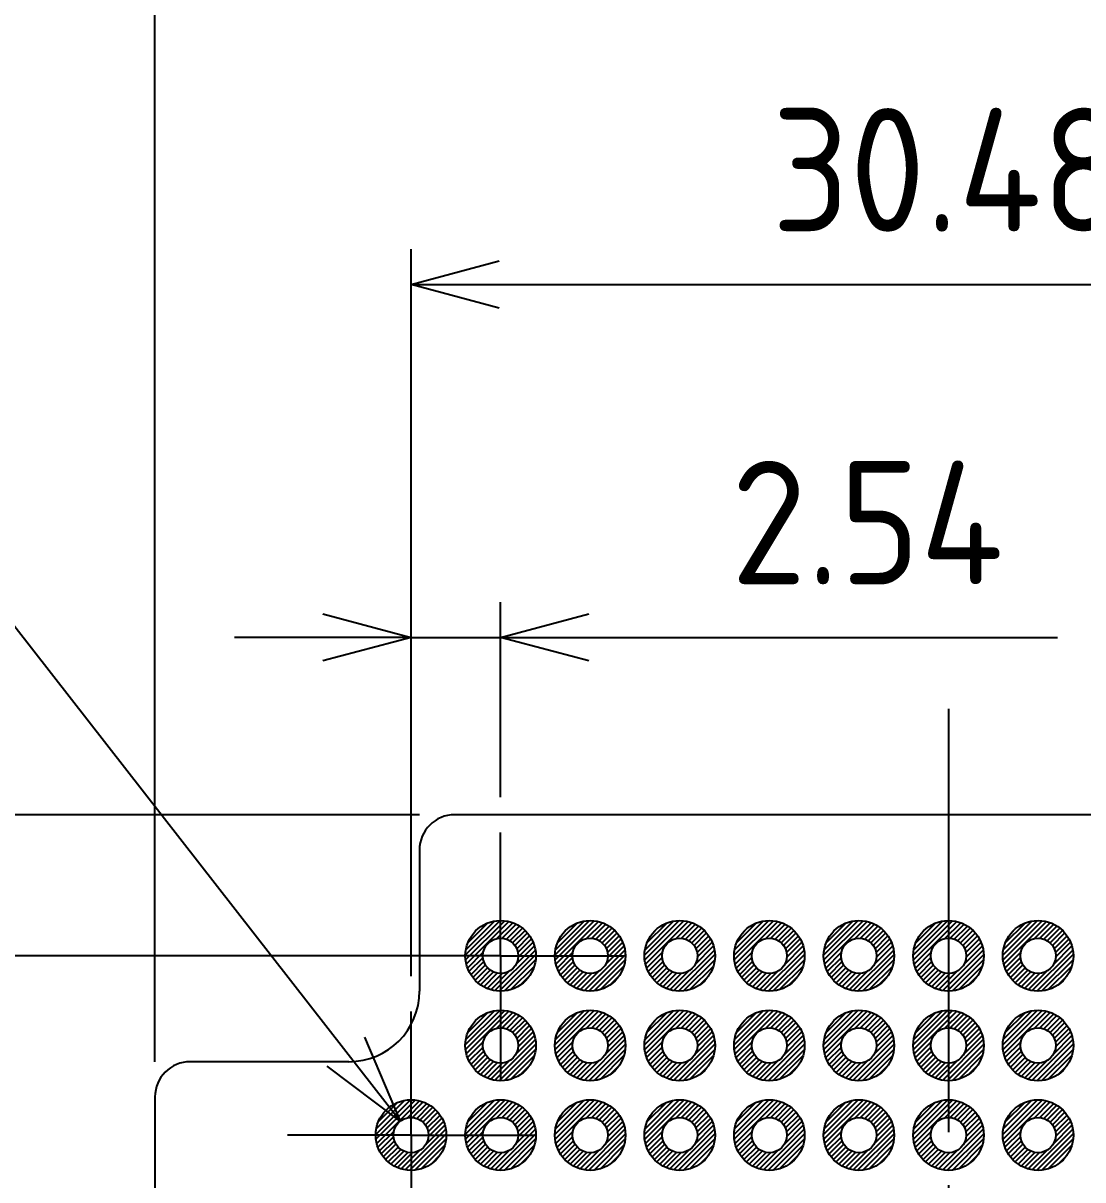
# Model space of a CAD drawing. Header units: millimetres. Extents: x 0 to 403, y 0 to 280.
# Drawn here: x 108.5 to 138.55, y 177.99 to 210.77 of the extents above; entities that cross this region are included whole.
import ezdxf

# ---------------------------------------------------------------- set-up
doc = ezdxf.new("R2010")
doc.units = ezdxf.units.MM
doc.linetypes.add('AM_ISO08W050', pattern=[18, 12, -1.5, 3, -1.5])
doc.linetypes.add('AM_ISO08W050x2', pattern=[9, 6, -0.75, 1.5, -0.75])
for name, color, linetype, lineweight in [('AM_5', 3, 'Continuous', 25), ('AM_7', 4, 'AM_ISO08W050', 25), ('AM_8', 1, 'Continuous', 25), ('はんだ', 8, 'Continuous', 25), ('基板', 3, 'Continuous', 25)]:
    doc.layers.add(name, color=color, linetype=linetype, lineweight=lineweight)
doc.styles.get("Standard").update_dxf_attribs({"font": 'ISOCP.SHX', "bigfont": 'EXTFONT.SHX'})
doc.dimstyles.new('AM_ISO$0', dxfattribs={"dimtxt": 3.5, "dimasz": 2.5, "dimexe": 1, "dimexo": 1, "dimgap": 1.5, "dimtad": 1, "dimdsep": 46, "dimtxsty": 'Standard', "dimblk": 'OPEN30', "dimcen": 0, "dimclrd": 3, "dimclre": 3, "dimclrt": 2, "dimadec": 0, "dimazin": 2, "dimtp": 0.1, "dimtm": 0.1, "dimtfac": 0.71, "dimtmove": 0, "dimatfit": 3, "dimldrblk": 'OPEN30', "dimfxl": 0, "dimlwd": -1, "dimlwe": -1, "dimarcsym": 0})
doc.dimstyles.new('AM_ISO$3', dxfattribs={"dimtxt": 3.5, "dimasz": 2.5, "dimexe": 1, "dimexo": 1, "dimgap": 1.5, "dimtad": 1, "dimtoh": 1, "dimdsep": 46, "dimtxsty": 'Standard', "dimblk": 'OPEN30', "dimcen": 0, "dimclrd": 3, "dimclre": 3, "dimclrt": 2, "dimadec": 0, "dimazin": 2, "dimtp": 0.1, "dimtm": 0.1, "dimtfac": 0.71, "dimtofl": 0, "dimtmove": 0, "dimatfit": 0, "dimldrblk": 'OPEN30', "dimfxl": 0, "dimlwd": -1, "dimlwe": -1, "dimarcsym": 0})

# ---------------------------------------------------------------- blocks, each defined once
blk = doc.blocks.new('_Open30')
at = {"color": 0, "linetype": 'ByBlock', "lineweight": -2}
for p, q in [((-1, 0.268), (0, 0)), ((0, 0), (-1, -0.268)), ((0, 0), (-1, 0))]:
    blk.add_line(p, q, dxfattribs=at)
blk = doc.blocks.new('*D19')
at = {"layer": 'AM_5', "color": 3, "transparency": 16777216}
for p, q in [((119.501, 183.759), (119.501, 194.366)), ((122.041, 188.839), (122.041, 194.366)), ((117.001, 193.366), (114.501, 193.366)), ((119.501, 193.366), (122.041, 193.366)), ((124.541, 193.366), (137.83, 193.366))]:
    blk.add_line(p, q, dxfattribs=at)
at = {"layer": 'Defpoints', "color": 0, "transparency": 16777216}
for p in [(122.041, 193.366), (122.041, 187.839), (119.501, 182.759)]:
    blk.add_point(p, dxfattribs=at)
at = {"layer": 'AM_5', "color": 3, "transparency": 16777216, "xscale": 2.5, "yscale": 2.5, "zscale": 2.5}
blk.add_blockref('_Open30', (119.501, 193.366), dxfattribs=at)
at = {"layer": 'AM_5', "color": 3, "transparency": 16777216, "xscale": 2.5, "yscale": 2.5, "zscale": 2.5, "rotation": 180}
blk.add_blockref('_Open30', (122.041, 193.366), dxfattribs=at)
at = {"layer": 'AM_5', "color": 2, "transparency": 16777216, "insert": (132.436, 196.617), "char_height": 3.5, "attachment_point": 5}
blk.add_mtext('2.54', dxfattribs=at)
blk = doc.blocks.new('*D20')
at = {"layer": 'AM_5', "color": 3, "transparency": 16777216}
for p, q in [((119.501, 183.759), (119.501, 204.366)), ((149.981, 183.759), (149.981, 204.366)), ((122.001, 203.366), (147.481, 203.366))]:
    blk.add_line(p, q, dxfattribs=at)
at = {"layer": 'Defpoints', "color": 0, "transparency": 16777216}
for p in [(149.981, 203.366), (119.501, 182.759), (149.981, 182.759)]:
    blk.add_point(p, dxfattribs=at)
at = {"layer": 'AM_5', "color": 3, "transparency": 16777216, "xscale": 2.5, "yscale": 2.5, "zscale": 2.5, "rotation": 180}
blk.add_blockref('_Open30', (119.501, 203.366), dxfattribs=at)
at = {"layer": 'AM_5', "color": 3, "transparency": 16777216, "xscale": 2.5, "yscale": 2.5, "zscale": 2.5}
blk.add_blockref('_Open30', (149.981, 203.366), dxfattribs=at)
at = {"layer": 'AM_5', "color": 2, "transparency": 16777216, "insert": (134.741, 206.616), "char_height": 3.5, "attachment_point": 5}
blk.add_mtext('30.48', dxfattribs=at)
blk = doc.blocks.new('*D21')
at = {"layer": 'AM_5', "color": 3, "transparency": 16777216}
for p, q in [((112.241, 181.339), (112.241, 214.366)), ((157.241, 181.339), (157.241, 214.366)), ((114.741, 213.366), (154.741, 213.366))]:
    blk.add_line(p, q, dxfattribs=at)
at = {"layer": 'Defpoints', "color": 0, "transparency": 16777216}
for p in [(157.241, 213.366), (112.241, 180.339), (157.241, 180.339)]:
    blk.add_point(p, dxfattribs=at)
at = {"layer": 'AM_5', "color": 3, "transparency": 16777216, "xscale": 2.5, "yscale": 2.5, "zscale": 2.5, "rotation": 180}
blk.add_blockref('_Open30', (112.241, 213.366), dxfattribs=at)
at = {"layer": 'AM_5', "color": 3, "transparency": 16777216, "xscale": 2.5, "yscale": 2.5, "zscale": 2.5}
blk.add_blockref('_Open30', (157.241, 213.366), dxfattribs=at)
at = {"layer": 'AM_5', "color": 2, "transparency": 16777216, "insert": (134.741, 216.616), "char_height": 3.5, "attachment_point": 5}
blk.add_mtext('45', dxfattribs=at)
blk = doc.blocks.new('*D24')
at = {"layer": 'AM_5', "color": 3, "transparency": 16777216}
for p, q in [((121.041, 184.339), (93.001, 184.339)), ((94.001, 136.039), (94.001, 181.839)), ((115.001, 133.539), (93.001, 133.539))]:
    blk.add_line(p, q, dxfattribs=at)
at = {"layer": 'Defpoints', "color": 0, "transparency": 16777216}
for p in [(94.001, 184.339), (122.041, 184.339), (116.001, 133.539)]:
    blk.add_point(p, dxfattribs=at)
at = {"layer": 'AM_5', "color": 3, "transparency": 16777216, "xscale": 2.5, "yscale": 2.5, "zscale": 2.5}
for p, rotation in [((94.001, 184.339), 90), ((94.001, 133.539), 270)]:
    blk.add_blockref('_Open30', p, dxfattribs=dict(at, rotation=rotation))
at = {"layer": 'AM_5', "color": 2, "transparency": 16777216, "insert": (90.751, 158.939), "char_height": 3.5, "attachment_point": 5, "rotation": 90}
blk.add_mtext('50.8', dxfattribs=at)
blk = doc.blocks.new('*D25')
at = {"layer": 'AM_5', "color": 3, "transparency": 16777216}
for p, q in [((96.201, 190.839), (96.201, 193.339)), ((119.741, 188.339), (95.201, 188.339)), ((96.201, 188.339), (96.201, 184.339)), ((121.041, 184.339), (95.201, 184.339)), ((96.201, 181.839), (96.201, 179.339))]:
    blk.add_line(p, q, dxfattribs=at)
at = {"layer": 'Defpoints', "color": 0, "transparency": 16777216}
for p in [(120.741, 188.339), (96.201, 184.339), (122.041, 184.339)]:
    blk.add_point(p, dxfattribs=at)
at = {"layer": 'AM_5', "color": 3, "transparency": 16777216, "xscale": 2.5, "yscale": 2.5, "zscale": 2.5}
for p, rotation in [((96.201, 188.339), 270), ((96.201, 184.339), 90)]:
    blk.add_blockref('_Open30', p, dxfattribs=dict(at, rotation=rotation))
at = {"layer": 'AM_5', "color": 2, "transparency": 16777216, "insert": (92.951, 186.339), "char_height": 3.5, "attachment_point": 5, "rotation": 90}
blk.add_mtext('4', dxfattribs=at)
blk = doc.blocks.new('*D26')
at = {"layer": 'AM_5', "color": 3, "transparency": 16777216}
for p, q in [((119.741, 188.339), (83.001, 188.339)), ((84.001, 185.839), (84.001, 96.839)), ((119.741, 94.339), (83.001, 94.339))]:
    blk.add_line(p, q, dxfattribs=at)
at = {"layer": 'Defpoints', "color": 0, "transparency": 16777216}
for p in [(120.741, 188.339), (84.001, 94.339), (120.741, 94.339)]:
    blk.add_point(p, dxfattribs=at)
at = {"layer": 'AM_5', "color": 3, "transparency": 16777216, "xscale": 2.5, "yscale": 2.5, "zscale": 2.5}
for p, rotation in [((84.001, 188.339), 90), ((84.001, 94.339), 270)]:
    blk.add_blockref('_Open30', p, dxfattribs=dict(at, rotation=rotation))
at = {"layer": 'AM_5', "color": 2, "transparency": 16777216, "insert": (80.751, 141.339), "char_height": 3.5, "attachment_point": 5, "rotation": 90}
blk.add_mtext('94', dxfattribs=at)
blk = doc.blocks.new('*D36')
at = {"layer": 'AM_5', "color": 3, "transparency": 16777216}
for p, q in [((103.618, 199.619), (88.367, 199.619)), ((117.656, 181.625), (103.618, 199.619))]:
    blk.add_line(p, q, dxfattribs=at)
at = {"layer": 'Defpoints', "color": 0, "transparency": 16777216}
for p in [(119.194, 179.653), (119.809, 178.865)]:
    blk.add_point(p, dxfattribs=at)
at = {"layer": 'AM_5', "color": 3, "transparency": 16777216, "xscale": 2.5, "yscale": 2.5, "zscale": 2.5, "rotation": 307.9592050516411}
blk.add_blockref('_Open30', (119.194, 179.653), dxfattribs=at)
at = {"layer": 'AM_5', "color": 2, "transparency": 16777216, "insert": (95.242, 202.87), "char_height": 3.5, "attachment_point": 5}
blk.add_mtext('269-∅1', dxfattribs=at)

msp = doc.modelspace()

# ---------------------------------------------------------------- hatches: boundary and pattern name
at = {"layer": 'AM_8'}
h = msp.add_hatch(dxfattribs=at)
h.set_pattern_fill('_U', color=8, scale=0.1, angle=45, style=0, pattern_type=0)
h.set_pattern_definition([(45, (40.68403, 13.34741), (-0.07071068, 0.07071068), [])])
edge = h.paths.add_edge_path()
edge.add_arc((122.041, 184.339), 1, 191.4592, 474.2062)
edge.add_arc((122.041, 184.339), 1, 114.2062, 191.4592)
edge = h.paths.add_edge_path(flags=16)
edge.add_arc((122.041, 184.339), 0.5, -245.7938, 11.4592, ccw=False)
edge.add_arc((122.041, 184.339), 0.5, 11.4592, 114.2062, ccw=False)
h = msp.add_hatch(dxfattribs=at)
h.set_pattern_fill('_U', color=8, scale=0.1, angle=45, style=0, pattern_type=0)
h.set_pattern_definition([(45, (43.22403, 13.34741), (-0.07071068, 0.07071068), [])])
edge = h.paths.add_edge_path()
edge.add_arc((124.581, 184.339), 1, 191.4592, 474.2062)
edge.add_arc((124.581, 184.339), 1, 114.2062, 191.4592)
edge = h.paths.add_edge_path(flags=16)
edge.add_arc((124.581, 184.339), 0.5, -245.7938, 11.4592, ccw=False)
edge.add_arc((124.581, 184.339), 0.5, 11.4592, 114.2062, ccw=False)
h = msp.add_hatch(dxfattribs=at)
h.set_pattern_fill('_U', color=8, scale=0.1, angle=45, style=0, pattern_type=0)
h.set_pattern_definition([(45, (45.76403, 13.34741), (-0.07071068, 0.07071068), [])])
edge = h.paths.add_edge_path()
edge.add_arc((127.121, 184.339), 1, 191.4592, 474.2062)
edge.add_arc((127.121, 184.339), 1, 114.2062, 191.4592)
edge = h.paths.add_edge_path(flags=16)
edge.add_arc((127.121, 184.339), 0.5, -245.7938, 11.4592, ccw=False)
edge.add_arc((127.121, 184.339), 0.5, 11.4592, 114.2062, ccw=False)
h = msp.add_hatch(dxfattribs=at)
h.set_pattern_fill('_U', color=8, scale=0.1, angle=45, style=0, pattern_type=0)
h.set_pattern_definition([(45, (48.30403, 13.34741), (-0.07071068, 0.07071068), [])])
edge = h.paths.add_edge_path()
edge.add_arc((129.661, 184.339), 1, 191.4592, 474.2062)
edge.add_arc((129.661, 184.339), 1, 114.2062, 191.4592)
edge = h.paths.add_edge_path(flags=16)
edge.add_arc((129.661, 184.339), 0.5, -245.7938, 11.4592, ccw=False)
edge.add_arc((129.661, 184.339), 0.5, 11.4592, 114.2062, ccw=False)
h = msp.add_hatch(dxfattribs=at)
h.set_pattern_fill('_U', color=8, scale=0.1, angle=45, style=0, pattern_type=0)
h.set_pattern_definition([(45, (50.84403, 13.34741), (-0.07071068, 0.07071068), [])])
edge = h.paths.add_edge_path()
edge.add_arc((132.201, 184.339), 1, 191.4592, 474.2062)
edge.add_arc((132.201, 184.339), 1, 114.2062, 191.4592)
edge = h.paths.add_edge_path(flags=16)
edge.add_arc((132.201, 184.339), 0.5, -245.7938, 11.4592, ccw=False)
edge.add_arc((132.201, 184.339), 0.5, 11.4592, 114.2062, ccw=False)
h = msp.add_hatch(dxfattribs=at)
h.set_pattern_fill('_U', color=8, scale=0.1, angle=45, style=0, pattern_type=0)
h.set_pattern_definition([(45, (53.38403, 13.34741), (-0.07071068, 0.07071068), [])])
edge = h.paths.add_edge_path()
edge.add_arc((134.741, 184.339), 1, 191.4592, 474.2062)
edge.add_arc((134.741, 184.339), 1, 114.2062, 191.4592)
edge = h.paths.add_edge_path(flags=16)
edge.add_arc((134.741, 184.339), 0.5, -245.7938, 11.4592, ccw=False)
edge.add_arc((134.741, 184.339), 0.5, 11.4592, 114.2062, ccw=False)
h = msp.add_hatch(dxfattribs=at)
h.set_pattern_fill('_U', color=8, scale=0.1, angle=45, style=0, pattern_type=0)
h.set_pattern_definition([(45, (55.92403, 13.34741), (-0.07071068, 0.07071068), [])])
edge = h.paths.add_edge_path()
edge.add_arc((137.281, 184.339), 1, 191.4592, 474.2062)
edge.add_arc((137.281, 184.339), 1, 114.2062, 191.4592)
edge = h.paths.add_edge_path(flags=16)
edge.add_arc((137.281, 184.339), 0.5, -245.7938, 11.4592, ccw=False)
edge.add_arc((137.281, 184.339), 0.5, 11.4592, 114.2062, ccw=False)
h = msp.add_hatch(dxfattribs=at)
h.set_pattern_fill('_U', color=8, scale=0.1, angle=45, style=0, pattern_type=0)
h.set_pattern_definition([(45, (40.68403, 10.80741), (-0.07071068, 0.07071068), [])])
edge = h.paths.add_edge_path()
edge.add_arc((122.041, 181.799), 1, 191.4592, 474.2062)
edge.add_arc((122.041, 181.799), 1, 114.2062, 191.4592)
edge = h.paths.add_edge_path(flags=16)
edge.add_arc((122.041, 181.799), 0.5, -245.7938, 11.4592, ccw=False)
edge.add_arc((122.041, 181.799), 0.5, 11.4592, 114.2062, ccw=False)
h = msp.add_hatch(dxfattribs=at)
h.set_pattern_fill('_U', color=8, scale=0.1, angle=45, style=0, pattern_type=0)
h.set_pattern_definition([(45, (43.22403, 10.80741), (-0.07071068, 0.07071068), [])])
edge = h.paths.add_edge_path()
edge.add_arc((124.581, 181.799), 1, 191.4592, 474.2062)
edge.add_arc((124.581, 181.799), 1, 114.2062, 191.4592)
edge = h.paths.add_edge_path(flags=16)
edge.add_arc((124.581, 181.799), 0.5, -245.7938, 11.4592, ccw=False)
edge.add_arc((124.581, 181.799), 0.5, 11.4592, 114.2062, ccw=False)
h = msp.add_hatch(dxfattribs=at)
h.set_pattern_fill('_U', color=8, scale=0.1, angle=45, style=0, pattern_type=0)
h.set_pattern_definition([(45, (45.76403, 10.80741), (-0.07071068, 0.07071068), [])])
edge = h.paths.add_edge_path()
edge.add_arc((127.121, 181.799), 1, 191.4592, 474.2062)
edge.add_arc((127.121, 181.799), 1, 114.2062, 191.4592)
edge = h.paths.add_edge_path(flags=16)
edge.add_arc((127.121, 181.799), 0.5, -245.7938, 11.4592, ccw=False)
edge.add_arc((127.121, 181.799), 0.5, 11.4592, 114.2062, ccw=False)
h = msp.add_hatch(dxfattribs=at)
h.set_pattern_fill('_U', color=8, scale=0.1, angle=45, style=0, pattern_type=0)
h.set_pattern_definition([(45, (48.30403, 10.80741), (-0.07071068, 0.07071068), [])])
edge = h.paths.add_edge_path()
edge.add_arc((129.661, 181.799), 1, 191.4592, 474.2062)
edge.add_arc((129.661, 181.799), 1, 114.2062, 191.4592)
edge = h.paths.add_edge_path(flags=16)
edge.add_arc((129.661, 181.799), 0.5, -245.7938, 11.4592, ccw=False)
edge.add_arc((129.661, 181.799), 0.5, 11.4592, 114.2062, ccw=False)
h = msp.add_hatch(dxfattribs=at)
h.set_pattern_fill('_U', color=8, scale=0.1, angle=45, style=0, pattern_type=0)
h.set_pattern_definition([(45, (50.84403, 10.80741), (-0.07071068, 0.07071068), [])])
edge = h.paths.add_edge_path()
edge.add_arc((132.201, 181.799), 1, 191.4592, 474.2062)
edge.add_arc((132.201, 181.799), 1, 114.2062, 191.4592)
edge = h.paths.add_edge_path(flags=16)
edge.add_arc((132.201, 181.799), 0.5, -245.7938, 11.4592, ccw=False)
edge.add_arc((132.201, 181.799), 0.5, 11.4592, 114.2062, ccw=False)
h = msp.add_hatch(dxfattribs=at)
h.set_pattern_fill('_U', color=8, scale=0.1, angle=45, style=0, pattern_type=0)
h.set_pattern_definition([(45, (53.38403, 10.80741), (-0.07071068, 0.07071068), [])])
edge = h.paths.add_edge_path()
edge.add_arc((134.741, 181.799), 1, 191.4592, 474.2062)
edge.add_arc((134.741, 181.799), 1, 114.2062, 191.4592)
edge = h.paths.add_edge_path(flags=16)
edge.add_arc((134.741, 181.799), 0.5, -245.7938, 11.4592, ccw=False)
edge.add_arc((134.741, 181.799), 0.5, 11.4592, 114.2062, ccw=False)
h = msp.add_hatch(dxfattribs=at)
h.set_pattern_fill('_U', color=8, scale=0.1, angle=45, style=0, pattern_type=0)
h.set_pattern_definition([(45, (55.92403, 10.80741), (-0.07071068, 0.07071068), [])])
edge = h.paths.add_edge_path()
edge.add_arc((137.281, 181.799), 1, 191.4592, 474.2062)
edge.add_arc((137.281, 181.799), 1, 114.2062, 191.4592)
edge = h.paths.add_edge_path(flags=16)
edge.add_arc((137.281, 181.799), 0.5, -245.7938, 11.4592, ccw=False)
edge.add_arc((137.281, 181.799), 0.5, 11.4592, 114.2062, ccw=False)
h = msp.add_hatch(dxfattribs=at)
h.set_pattern_fill('_U', color=8, scale=0.1, angle=45, style=0, pattern_type=0)
h.set_pattern_definition([(45, (38.14403, 8.26741), (-0.07071068, 0.07071068), [])])
edge = h.paths.add_edge_path()
edge.add_arc((119.501, 179.259), 1, 191.4592, 474.2062)
edge.add_arc((119.501, 179.259), 1, 114.2062, 191.4592)
edge = h.paths.add_edge_path(flags=16)
edge.add_arc((119.501, 179.259), 0.5, -245.7938, 11.4592, ccw=False)
edge.add_arc((119.501, 179.259), 0.5, 11.4592, 114.2062, ccw=False)
h = msp.add_hatch(dxfattribs=at)
h.set_pattern_fill('_U', color=8, scale=0.1, angle=45, style=0, pattern_type=0)
h.set_pattern_definition([(45, (40.68403, 8.26741), (-0.07071068, 0.07071068), [])])
edge = h.paths.add_edge_path()
edge.add_arc((122.041, 179.259), 1, 191.4592, 474.2062)
edge.add_arc((122.041, 179.259), 1, 114.2062, 191.4592)
edge = h.paths.add_edge_path(flags=16)
edge.add_arc((122.041, 179.259), 0.5, -245.7938, 11.4592, ccw=False)
edge.add_arc((122.041, 179.259), 0.5, 11.4592, 114.2062, ccw=False)
h = msp.add_hatch(dxfattribs=at)
h.set_pattern_fill('_U', color=8, scale=0.1, angle=45, style=0, pattern_type=0)
h.set_pattern_definition([(45, (43.22403, 8.26741), (-0.07071068, 0.07071068), [])])
edge = h.paths.add_edge_path()
edge.add_arc((124.581, 179.259), 1, 191.4592, 474.2062)
edge.add_arc((124.581, 179.259), 1, 114.2062, 191.4592)
edge = h.paths.add_edge_path(flags=16)
edge.add_arc((124.581, 179.259), 0.5, -245.7938, 11.4592, ccw=False)
edge.add_arc((124.581, 179.259), 0.5, 11.4592, 114.2062, ccw=False)
h = msp.add_hatch(dxfattribs=at)
h.set_pattern_fill('_U', color=8, scale=0.1, angle=45, style=0, pattern_type=0)
h.set_pattern_definition([(45, (45.76403, 8.26741), (-0.07071068, 0.07071068), [])])
edge = h.paths.add_edge_path()
edge.add_arc((127.121, 179.259), 1, 191.4592, 474.2062)
edge.add_arc((127.121, 179.259), 1, 114.2062, 191.4592)
edge = h.paths.add_edge_path(flags=16)
edge.add_arc((127.121, 179.259), 0.5, -245.7938, 11.4592, ccw=False)
edge.add_arc((127.121, 179.259), 0.5, 11.4592, 114.2062, ccw=False)
h = msp.add_hatch(dxfattribs=at)
h.set_pattern_fill('_U', color=8, scale=0.1, angle=45, style=0, pattern_type=0)
h.set_pattern_definition([(45, (48.30403, 8.26741), (-0.07071068, 0.07071068), [])])
edge = h.paths.add_edge_path()
edge.add_arc((129.661, 179.259), 1, 191.4592, 474.2062)
edge.add_arc((129.661, 179.259), 1, 114.2062, 191.4592)
edge = h.paths.add_edge_path(flags=16)
edge.add_arc((129.661, 179.259), 0.5, -245.7938, 11.4592, ccw=False)
edge.add_arc((129.661, 179.259), 0.5, 11.4592, 114.2062, ccw=False)
h = msp.add_hatch(dxfattribs=at)
h.set_pattern_fill('_U', color=8, scale=0.1, angle=45, style=0, pattern_type=0)
h.set_pattern_definition([(45, (50.84403, 8.26741), (-0.07071068, 0.07071068), [])])
edge = h.paths.add_edge_path()
edge.add_arc((132.201, 179.259), 1, 191.4592, 474.2062)
edge.add_arc((132.201, 179.259), 1, 114.2062, 191.4592)
edge = h.paths.add_edge_path(flags=16)
edge.add_arc((132.201, 179.259), 0.5, -245.7938, 11.4592, ccw=False)
edge.add_arc((132.201, 179.259), 0.5, 11.4592, 114.2062, ccw=False)
h = msp.add_hatch(dxfattribs=at)
h.set_pattern_fill('_U', color=8, scale=0.1, angle=45, style=0, pattern_type=0)
h.set_pattern_definition([(45, (53.38403, 8.26741), (-0.07071068, 0.07071068), [])])
edge = h.paths.add_edge_path()
edge.add_arc((134.741, 179.259), 1, 191.4592, 474.2062)
edge.add_arc((134.741, 179.259), 1, 114.2062, 191.4592)
edge = h.paths.add_edge_path(flags=16)
edge.add_arc((134.741, 179.259), 0.5, -245.7938, 11.4592, ccw=False)
edge.add_arc((134.741, 179.259), 0.5, 11.4592, 114.2062, ccw=False)
h = msp.add_hatch(dxfattribs=at)
h.set_pattern_fill('_U', color=8, scale=0.1, angle=45, style=0, pattern_type=0)
h.set_pattern_definition([(45, (55.92403, 8.26741), (-0.07071068, 0.07071068), [])])
edge = h.paths.add_edge_path()
edge.add_arc((137.281, 179.259), 1, 191.4592, 474.2062)
edge.add_arc((137.281, 179.259), 1, 114.2062, 191.4592)
edge = h.paths.add_edge_path(flags=16)
edge.add_arc((137.281, 179.259), 0.5, -245.7938, 11.4592, ccw=False)
edge.add_arc((137.281, 179.259), 0.5, 11.4592, 114.2062, ccw=False)

# ---------------------------------------------------------------- linework, layer by layer
at = {"layer": 'AM_7'}
msp.add_line((134.741, 191.339), (134.741, 91.339), dxfattribs=at)
at = {"layer": 'AM_7', "linetype": 'AM_ISO08W050x2'}
for p, q in [((122.041, 184.339), (122.041, 187.839)), ((122.041, 184.339), (118.541, 184.339)), ((122.041, 184.339), (125.541, 184.339)), ((122.041, 184.339), (122.041, 180.839)), ((119.501, 179.259), (119.501, 182.759)), ((119.501, 179.259), (116.001, 179.259)), ((119.501, 179.259), (123.001, 179.259)), ((119.501, 179.259), (119.501, 175.759))]:
    msp.add_line(p, q, dxfattribs=at)
at = {"layer": 'はんだ'}
for centre in [(122.041, 184.339), (124.581, 184.339), (127.121, 184.339), (129.661, 184.339), (132.201, 184.339), (134.741, 184.339), (137.281, 184.339), (122.041, 181.799), (124.581, 181.799), (127.121, 181.799), (129.661, 181.799), (132.201, 181.799), (134.741, 181.799), (137.281, 181.799), (119.501, 179.259), (122.041, 179.259), (124.581, 179.259), (127.121, 179.259), (129.661, 179.259), (132.201, 179.259), (134.741, 179.259), (137.281, 179.259)]:
    msp.add_circle(centre, 1, dxfattribs=at)
at = {"layer": '基板'}
for p, q in [((148.741, 188.339), (120.741, 188.339)), ((119.741, 187.339), (119.741, 183.339)), ((117.741, 181.339), (113.241, 181.339)), ((112.241, 180.339), (112.241, 102.339))]:
    msp.add_line(p, q, dxfattribs=at)
for centre in [(122.041, 184.339), (124.581, 184.339), (127.121, 184.339), (129.661, 184.339), (132.201, 184.339), (134.741, 184.339), (137.281, 184.339), (122.041, 181.799), (124.581, 181.799), (127.121, 181.799), (129.661, 181.799), (132.201, 181.799), (134.741, 181.799), (137.281, 181.799), (119.501, 179.259), (122.041, 179.259), (124.581, 179.259), (127.121, 179.259), (129.661, 179.259), (132.201, 179.259), (134.741, 179.259), (137.281, 179.259)]:
    msp.add_circle(centre, 0.5, dxfattribs=at)
for centre, radius, start, end in [((120.741, 187.339), 1, 90, 180), ((117.741, 183.339), 2, 270, 0), ((113.241, 180.339), 1, 90, 180)]:
    msp.add_arc(centre, radius, start, end, dxfattribs=at)

# ---------------------------------------------------------------- dimensions: what is measured, and where the dimension line sits
at = {"layer": 'AM_5'}
for base, p1, p2, picture, middle in [((157.241, 213.366), (112.241, 180.339), (157.241, 180.339), '*D21', (134.741, 216.616)), ((149.981, 203.366), (119.501, 182.759), (149.981, 182.759), '*D20', (134.741, 206.616))]:
    dim = msp.add_linear_dim(base=base, p1=p1, p2=p2, dimstyle='AM_ISO$0', dxfattribs=at)
    dim.commit()
    dim.dimension.update_dxf_attribs({"geometry": picture, "text_midpoint": middle})
dim = msp.add_diameter_dim_2p(p1=(119.809, 178.865), p2=(119.194, 179.653), text='269-<>', dimstyle='AM_ISO$3', dxfattribs=at)
dim.commit()
dim.dimension.update_dxf_attribs({"geometry": '*D36', "text_midpoint": (95.242, 199.619), "dimtype": 163})
dim = msp.add_linear_dim(base=(122.041, 193.366), p1=(119.501, 182.759), p2=(122.041, 187.839), dimstyle='AM_ISO$0', override={"dimpost": ''}, dxfattribs=at)
dim.commit()
dim.dimension.update_dxf_attribs({"geometry": '*D19', "text_midpoint": (132.436, 196.617)})
for base, p1, p2, override, picture, middle in [((96.201, 184.339), (120.741, 188.339), (122.041, 184.339), {"dimtix": 1}, '*D25', (92.951, 186.339)), ((84.001, 94.339), (120.741, 188.339), (120.741, 94.339), {"dimpost": ''}, '*D26', (80.751, 141.339)), ((94.001, 184.339), (116.001, 133.539), (122.041, 184.339), {"dimtix": 1}, '*D24', (90.751, 158.939))]:
    dim = msp.add_linear_dim(base=base, p1=p1, p2=p2, angle=90, dimstyle='AM_ISO$0', override=override, dxfattribs=at)
    dim.commit()
    dim.dimension.update_dxf_attribs({"geometry": picture, "text_midpoint": middle})

doc.saveas('drawing.dxf')
